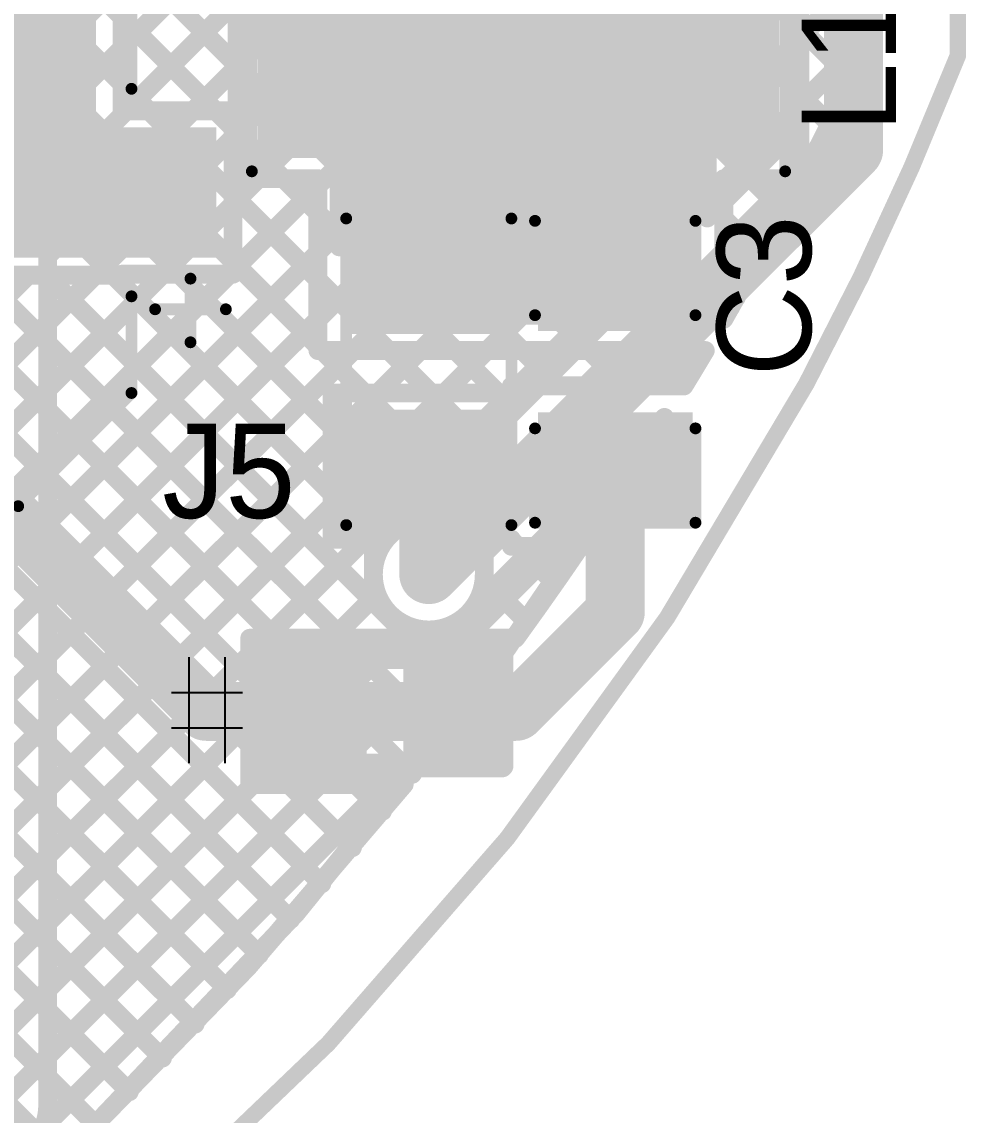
# Model space of a CAD drawing. Header units: millimetres. Extents: x 3.57 to 6.19, y 4.04 to 5.89.
# Drawn here: x 5.5795 to 5.9797, y 4.2928 to 4.7564 of the extents above; entities that cross this region are included whole.
import ezdxf

# ---------------------------------------------------------------- set-up
doc = ezdxf.new("R2010")
doc.units = ezdxf.units.MM
doc.header["$MEASUREMENT"] = 0
for name, color, linetype in [('BottomLayer', 5, 'Continuous'), ('BottomSolder', 6, 'Continuous'), ('Mechanical2', 216, 'Continuous'), ('MultiLayer', 9, 'Continuous'), ('TopLayer', 1, 'Continuous'), ('TopOverlay', 2, 'Continuous'), ('TopPaste', 8, 'Continuous'), ('TopSolder', 216, 'Continuous'), ('ViaHoleLayer', 16, 'Continuous')]:
    doc.layers.add(name, color=color, linetype=linetype)

# ---------------------------------------------------------------- blocks, each defined once
blk = doc.blocks.new('BLM18AG121SN1D_35')
at = {"layer": 'TopLayer'}
for points in [[(-0.01575, -0.01701), (0.01575, -0.01701), (-0.01575, 0.01701), (0.01575, 0.01701)], [(0.03937, -0.01701), (0.07087, -0.01701), (0.03937, 0.01701), (0.07087, 0.01701)]]:
    blk.add_solid(points, dxfattribs=at)
at = {"layer": 'TopOverlay', "const_width": 0.01}
for points in [[(-0.022, -0.023), (-0.022, 0.023)], [(-0.022, 0.023), (0.077, 0.023)], [(0.077, -0.023), (0.077, 0.023)], [(-0.022, -0.023), (0.077, -0.023)]]:
    blk.add_lwpolyline(points, dxfattribs=at)
at = {"layer": 'TopOverlay', "const_width": 0.005}
for points in [[(-0.0245, 0.023, 1), (-0.0195, 0.023, 1)], [(-0.0245, 0.023, 1), (-0.0195, 0.023, 1)], [(0.0745, 0.023, 1), (0.0795, 0.023, 1)], [(0.0745, 0.023, 1), (0.0795, 0.023, 1)], [(-0.0245, -0.023, 1), (-0.0195, -0.023, 1)], [(-0.0245, -0.023, 1), (-0.0195, -0.023, 1)], [(0.0745, -0.023, 1), (0.0795, -0.023, 1)], [(0.0745, -0.023, 1), (0.0795, -0.023, 1)]]:
    blk.add_lwpolyline(points, format="xyb", close=True, dxfattribs=at)
at = {"layer": 'TopPaste'}
for points in [[(-0.01575, -0.01701), (0.01575, -0.01701), (-0.01575, 0.01701), (0.01575, 0.01701)], [(0.03937, -0.01701), (0.07087, -0.01701), (0.03937, 0.01701), (0.07087, 0.01701)]]:
    blk.add_solid(points, dxfattribs=at)
at = {"layer": 'TopSolder'}
for points in [[(-0.01975, -0.02101), (0.01975, -0.02101), (-0.01975, 0.02101), (0.01975, 0.02101)], [(0.03537, -0.02101), (0.07487, -0.02101), (0.03537, 0.02101), (0.07487, 0.02101)]]:
    blk.add_solid(points, dxfattribs=at)
blk = doc.blocks.new('CD54_4R7M_46')
at = {"layer": 'TopLayer'}
for points in [[(-0.11811, -0.10827), (-0.03346, -0.10827), (-0.11811, 0.10827), (-0.03346, 0.10827)], [(0.03346, -0.10827), (0.11811, -0.10827), (0.03346, 0.10827), (0.11811, 0.10827)]]:
    blk.add_solid(points, dxfattribs=at)
at = {"layer": 'TopOverlay', "const_width": 0.005}
for points in [[(0.126, 0.113), (-0.122, 0.113)], [(0.126, -0.113), (-0.122, -0.113)]]:
    blk.add_lwpolyline(points, dxfattribs=at)
at = {"layer": 'TopOverlay', "const_width": 0.0025}
for points in [[(-0.12325, 0.113, 1), (-0.12075, 0.113, 1)], [(0.12475, 0.113, 1), (0.12725, 0.113, 1)], [(-0.12325, -0.113, 1), (-0.12075, -0.113, 1)], [(0.12475, -0.113, 1), (0.12725, -0.113, 1)]]:
    blk.add_lwpolyline(points, format="xyb", close=True, dxfattribs=at)
at = {"layer": 'TopPaste'}
for points in [[(-0.11811, -0.10827), (-0.03346, -0.10827), (-0.11811, 0.10827), (-0.03346, 0.10827)], [(0.03346, -0.10827), (0.11811, -0.10827), (0.03346, 0.10827), (0.11811, 0.10827)]]:
    blk.add_solid(points, dxfattribs=at)
at = {"layer": 'TopSolder'}
for points in [[(-0.12028, -0.11043), (-0.0313, -0.11043), (-0.12028, 0.11043), (-0.0313, 0.11043)], [(0.0313, -0.11043), (0.12028, -0.11043), (0.0313, 0.11043), (0.12028, 0.11043)]]:
    blk.add_solid(points, dxfattribs=at)
blk = doc.blocks.new('SMD_PAD_47')
at = {"layer": 'TopLayer'}
for points in [[(-0.06, -0.03), (-0.02, -0.03), (-0.06, 0.03), (-0.02, 0.03)], [(0.02, -0.03), (0.06, -0.03), (0.02, 0.03), (0.06, 0.03)]]:
    blk.add_solid(points, dxfattribs=at)
at = {"layer": 'TopOverlay', "const_width": 0.005}
for points in [[(-0.065, -0.035), (-0.065, 0.035)], [(0.065, 0.035), (-0.065, 0.035)], [(0.065, -0.035), (0.065, 0.035)], [(0.065, -0.035), (-0.065, -0.035)]]:
    blk.add_lwpolyline(points, dxfattribs=at)
at = {"layer": 'TopOverlay', "const_width": 0.0025}
for points in [[(-0.06625, 0.035, 1), (-0.06375, 0.035, 1)], [(-0.06625, 0.035, 1), (-0.06375, 0.035, 1)], [(0.06375, 0.035, 1), (0.06625, 0.035, 1)], [(0.06375, 0.035, 1), (0.06625, 0.035, 1)], [(-0.06625, -0.035, 1), (-0.06375, -0.035, 1)], [(-0.06625, -0.035, 1), (-0.06375, -0.035, 1)], [(0.06375, -0.035, 1), (0.06625, -0.035, 1)], [(0.06375, -0.035, 1), (0.06625, -0.035, 1)]]:
    blk.add_lwpolyline(points, format="xyb", close=True, dxfattribs=at)
at = {"layer": 'TopPaste'}
for points in [[(-0.06, -0.03), (-0.02, -0.03), (-0.06, 0.03), (-0.02, 0.03)], [(0.02, -0.03), (0.06, -0.03), (0.02, 0.03), (0.06, 0.03)]]:
    blk.add_solid(points, dxfattribs=at)
at = {"layer": 'TopSolder'}
for points in [[(-0.064, -0.034), (-0.016, -0.034), (-0.064, 0.034), (-0.016, 0.034)], [(0.016, -0.034), (0.064, -0.034), (0.016, 0.034), (0.064, 0.034)]]:
    blk.add_solid(points, dxfattribs=at)
blk = doc.blocks.new('RVT1C221M0607_79')
at = {"layer": 'TopLayer'}
for points in [[(-0.17402, -0.02362), (-0.03622, -0.02362), (-0.17402, 0.02362), (-0.03622, 0.02362)], [(0.03622, -0.02362), (0.17402, -0.02362), (0.03622, 0.02362), (0.17402, 0.02362)]]:
    blk.add_solid(points, dxfattribs=at)
at = {"layer": 'TopOverlay', "const_width": 0.005}
for points in [[(-0.094, 0.133), (-0.142, 0.085)], [(0, 0.133), (-0.094, 0.133)], [(0.133, 0.133), (0, 0.133)], [(0.133, 0.133), (0.133, 0.042)], [(-0.142, 0.085), (-0.142, 0.044)], [(-0.167, 0.0635), (-0.167, 0.0365)], [(-0.152, 0.0495), (-0.182, 0.0495)], [(-0.142, -0.044), (-0.142, -0.08)], [(0.133, -0.042), (0.133, -0.133)], [(-0.089, -0.133), (-0.142, -0.08)], [(0, -0.133), (-0.089, -0.133)], [(0.133, -0.133), (0, -0.133)]]:
    blk.add_lwpolyline(points, dxfattribs=at)
at = {"layer": 'TopOverlay', "const_width": 0.0025}
for points in [[(-0.09525, 0.133, 1), (-0.09275, 0.133, 1)], [(-0.09525, 0.133, 1), (-0.09275, 0.133, 1)], [(-0.00125, 0.133, 1), (0.00125, 0.133, 1)], [(-0.00125, 0.133, 1), (0.00125, 0.133, 1)], [(0.13175, 0.133, 1), (0.13425, 0.133, 1)], [(0.13175, 0.133, 1), (0.13425, 0.133, 1)], [(-0.14325, 0.085, 1), (-0.14075, 0.085, 1)], [(-0.14325, 0.085, 1), (-0.14075, 0.085, 1)], [(-0.16825, 0.0635, 1), (-0.16575, 0.0635, 1)], [(-0.18325, 0.0495, 1), (-0.18075, 0.0495, 1)], [(-0.15325, 0.0495, 1), (-0.15075, 0.0495, 1)], [(-0.14325, 0.044, 1), (-0.14075, 0.044, 1)], [(0.13175, 0.042, 1), (0.13425, 0.042, 1)], [(-0.16825, 0.0365, 1), (-0.16575, 0.0365, 1)], [(-0.14325, -0.044, 1), (-0.14075, -0.044, 1)], [(0.13175, -0.042, 1), (0.13425, -0.042, 1)], [(-0.14325, -0.08, 1), (-0.14075, -0.08, 1)], [(-0.14325, -0.08, 1), (-0.14075, -0.08, 1)], [(-0.09025, -0.133, 1), (-0.08775, -0.133, 1)], [(-0.09025, -0.133, 1), (-0.08775, -0.133, 1)], [(-0.00125, -0.133, 1), (0.00125, -0.133, 1)], [(-0.00125, -0.133, 1), (0.00125, -0.133, 1)], [(0.13175, -0.133, 1), (0.13425, -0.133, 1)], [(0.13175, -0.133, 1), (0.13425, -0.133, 1)]]:
    blk.add_lwpolyline(points, format="xyb", close=True, dxfattribs=at)
at = {"layer": 'TopPaste'}
for points in [[(-0.17402, -0.02362), (-0.03622, -0.02362), (-0.17402, 0.02362), (-0.03622, 0.02362)], [(0.03622, -0.02362), (0.17402, -0.02362), (0.03622, 0.02362), (0.17402, 0.02362)]]:
    blk.add_solid(points, dxfattribs=at)
at = {"layer": 'TopSolder'}
for points in [[(-0.17802, -0.02762), (-0.03222, -0.02762), (-0.17802, 0.02762), (-0.03222, 0.02762)], [(0.03222, -0.02762), (0.17802, -0.02762), (0.03222, 0.02762), (0.17802, 0.02762)]]:
    blk.add_solid(points, dxfattribs=at)
blk = doc.blocks.new('C__0805_84')
at = {"layer": 'TopLayer'}
for points in [[(-0.06, -0.03), (-0.02, -0.03), (-0.06, 0.03), (-0.02, 0.03)], [(0.02, -0.03), (0.06, -0.03), (0.02, 0.03), (0.06, 0.03)]]:
    blk.add_solid(points, dxfattribs=at)
at = {"layer": 'TopOverlay', "const_width": 0.005}
for points in [[(-0.064, -0.034), (-0.064, 0.034)], [(-0.024, 0.034), (-0.064, 0.034)], [(0.064, 0.034), (0.024, 0.034)], [(0.064, -0.034), (0.064, 0.034)], [(-0.024, -0.034), (-0.064, -0.034)], [(0.064, -0.034), (0.024, -0.034)]]:
    blk.add_lwpolyline(points, dxfattribs=at)
at = {"layer": 'TopOverlay', "const_width": 0.0025}
for points in [[(-0.06525, 0.034, 1), (-0.06275, 0.034, 1)], [(-0.06525, 0.034, 1), (-0.06275, 0.034, 1)], [(-0.02525, 0.034, 1), (-0.02275, 0.034, 1)], [(0.02275, 0.034, 1), (0.02525, 0.034, 1)], [(0.06275, 0.034, 1), (0.06525, 0.034, 1)], [(0.06275, 0.034, 1), (0.06525, 0.034, 1)], [(-0.06525, -0.034, 1), (-0.06275, -0.034, 1)], [(-0.06525, -0.034, 1), (-0.06275, -0.034, 1)], [(-0.02525, -0.034, 1), (-0.02275, -0.034, 1)], [(0.02275, -0.034, 1), (0.02525, -0.034, 1)], [(0.06275, -0.034, 1), (0.06525, -0.034, 1)], [(0.06275, -0.034, 1), (0.06525, -0.034, 1)]]:
    blk.add_lwpolyline(points, format="xyb", close=True, dxfattribs=at)
at = {"layer": 'TopPaste'}
for points in [[(-0.06, -0.03), (-0.02, -0.03), (-0.06, 0.03), (-0.02, 0.03)], [(0.02, -0.03), (0.06, -0.03), (0.02, 0.03), (0.06, 0.03)]]:
    blk.add_solid(points, dxfattribs=at)
at = {"layer": 'TopSolder'}
for points in [[(-0.06276, -0.03276), (-0.01724, -0.03276), (-0.06276, 0.03276), (-0.01724, 0.03276)], [(0.01724, -0.03276), (0.06276, -0.03276), (0.01724, 0.03276), (0.06276, 0.03276)]]:
    blk.add_solid(points, dxfattribs=at)

msp = doc.modelspace()

# ---------------------------------------------------------------- linework, layer by layer
at = {"layer": 'BottomLayer'}
for points, const_width in [([(5.714, 4.661), (5.714, 5.069)], 0.008), ([(5.87, 4.67323), (5.87, 5.069)], 0.008), ([(5.80867, 4.687), (5.80867, 5.03033)], 0.025), ([(5.5905, 4.74197), (5.714, 4.86547)], 0.008), ([(5.932, 4.702), (5.932, 4.839)], 0.025), ([(5.5905, 4.71369), (5.714, 4.83719)], 0.008), ([(5.9085, 4.71173), (5.9085, 4.839)], 0.008), ([(5.633, 4.83218), (5.714, 4.75118)], 0.008), ([(5.5905, 4.29693), (5.5905, 4.816)], 0.008), ([(5.59261, 4.816), (5.714, 4.69461)], 0.008), ([(5.6209, 4.816), (5.714, 4.7229)], 0.008), ([(5.5905, 4.6854), (5.714, 4.8089)], 0.008), ([(5.5905, 4.78983), (5.714, 4.66633)], 0.008), ([(5.87, 4.79317), (5.9085, 4.75467)], 0.008), ([(5.5905, 4.65712), (5.714, 4.78062)], 0.008), ([(5.87, 4.73863), (5.9085, 4.77713)], 0.008), ([(5.87, 4.76489), (5.9085, 4.72639)], 0.008), ([(5.5905, 4.76154), (5.7744, 4.57764)], 0.008), ([(5.5905, 4.62883), (5.714, 4.75233)], 0.008), ([(5.87, 4.71034), (5.9085, 4.74884)], 0.008), ([(5.87, 4.7366), (5.90168, 4.70492)], 0.008), ([(5.5905, 4.73326), (5.76026, 4.5635)], 0.008), ([(5.5905, 4.60055), (5.714, 4.72405)], 0.008), ([(5.87, 4.68206), (5.9085, 4.72056)], 0.008), ([(5.87, 4.67323), (5.9085, 4.71173)], 0.008), ([(5.752, 4.522), (5.932, 4.702)], 0.025), ([(5.87, 4.70832), (5.88754, 4.69078)], 0.008), ([(5.5905, 4.70498), (5.74612, 4.54935)], 0.008), ([(5.5905, 4.57226), (5.714, 4.69576)], 0.008), ([(5.87, 4.68003), (5.8734, 4.67663)], 0.008), ([(5.5905, 4.67669), (5.73233, 4.53486)], 0.008), ([(5.5905, 4.54398), (5.714, 4.66748)], 0.008), ([(5.714, 4.66633), (5.71933, 4.661)], 0.008), ([(5.5905, 4.40256), (5.84894, 4.661)], 0.008), ([(5.5905, 4.43084), (5.82066, 4.661)], 0.008), ([(5.5905, 4.45913), (5.79237, 4.661)], 0.008), ([(5.5905, 4.48741), (5.76409, 4.661)], 0.008), ([(5.5905, 4.5157), (5.7358, 4.661)], 0.008), ([(5.714, 4.661), (5.85777, 4.661)], 0.008), ([(5.71933, 4.661), (5.78855, 4.59178)], 0.008), ([(5.73538, 4.53862), (5.85777, 4.661)], 0.008), ([(5.74761, 4.661), (5.80269, 4.60592)], 0.008), ([(5.7759, 4.661), (5.81683, 4.62007)], 0.008), ([(5.80418, 4.661), (5.83097, 4.63421)], 0.008), ([(5.83247, 4.661), (5.84512, 4.64835)], 0.008), ([(5.5905, 4.64841), (5.76972, 4.46919)], 0.008), ([(5.5905, 4.62012), (5.75745, 4.45317)], 0.008), ([(5.5905, 4.59184), (5.74501, 4.43733)], 0.008), ([(5.76862, 4.50538), (5.85187, 4.58864)], 0.008), ([(5.83592, 4.57269), (5.8395, 4.56911)], 0.008), ([(5.5905, 4.56355), (5.73239, 4.42166)], 0.008), ([(5.5905, 4.31771), (5.83508, 4.56229)], 0.008), ([(5.82178, 4.55855), (5.82833, 4.552)], 0.008), ([(5.80764, 4.5444), (5.81697, 4.53507)], 0.008), ([(5.5905, 4.53527), (5.71959, 4.40618)], 0.008), ([(5.7935, 4.53026), (5.80543, 4.51833)], 0.008), ([(5.5905, 4.37427), (5.72999, 4.51376)], 0.008), ([(5.77935, 4.51612), (5.79371, 4.50177)], 0.008), ([(5.5905, 4.50699), (5.70661, 4.39087)], 0.008), ([(5.76486, 4.50233), (5.7818, 4.48539)], 0.008), ([(5.5905, 4.34599), (5.74431, 4.4998)], 0.008), ([(5.5905, 4.4787), (5.69346, 4.37574)], 0.008), ([(5.58848, 4.2874), (5.76802, 4.46694)], 0.008), ([(5.5905, 4.45042), (5.68014, 4.36078)], 0.008), ([(5.5905, 4.42213), (5.66663, 4.346)], 0.008), ([(5.5905, 4.39385), (5.65296, 4.33139)], 0.008), ([(5.5905, 4.36557), (5.6391, 4.31696)], 0.008), ([(5.5905, 4.33728), (5.62508, 4.3027)], 0.008), ([(5.5905, 4.309), (5.61088, 4.28862)], 0.008)]:
    msp.add_lwpolyline(points, dxfattribs=dict(at, const_width=const_width))
for points, const_width in [([(5.9065, 4.75467, 1), (5.9105, 4.75467, 1)], 0.004), ([(5.712, 4.75233, 1), (5.716, 4.75233, 1)], 0.004), ([(5.712, 4.75118, 1), (5.716, 4.75118, 1)], 0.004), ([(5.9065, 4.74884, 1), (5.9105, 4.74884, 1)], 0.004), ([(5.5885, 4.74197, 1), (5.5925, 4.74197, 1)], 0.004), ([(5.868, 4.73863, 1), (5.872, 4.73863, 1)], 0.004), ([(5.868, 4.7366, 1), (5.872, 4.7366, 1)], 0.004), ([(5.5885, 4.73326, 1), (5.5925, 4.73326, 1)], 0.004), ([(5.9065, 4.72639, 1), (5.9105, 4.72639, 1)], 0.004), ([(5.712, 4.72405, 1), (5.716, 4.72405, 1)], 0.004), ([(5.712, 4.7229, 1), (5.716, 4.7229, 1)], 0.004), ([(5.9065, 4.72056, 1), (5.9105, 4.72056, 1)], 0.004), ([(5.5885, 4.71369, 1), (5.5925, 4.71369, 1)], 0.004), ([(5.9065, 4.71173, 1), (5.9105, 4.71173, 1)], 0.004), ([(5.9065, 4.71173, 1), (5.9105, 4.71173, 1)], 0.004), ([(5.868, 4.71034, 1), (5.872, 4.71034, 1)], 0.004), ([(5.868, 4.70832, 1), (5.872, 4.70832, 1)], 0.004), ([(5.92575, 4.702, 1), (5.93825, 4.702, 1)], 0.0125), ([(5.92575, 4.702, 1), (5.93825, 4.702, 1)], 0.0125), ([(5.5885, 4.70498, 1), (5.5925, 4.70498, 1)], 0.004), ([(5.89968, 4.70492, 1), (5.90368, 4.70492, 1)], 0.004), ([(5.712, 4.69576, 1), (5.716, 4.69576, 1)], 0.004), ([(5.712, 4.69461, 1), (5.716, 4.69461, 1)], 0.004), ([(5.74009, 4.687, 1), (5.75191, 4.687, 1)], 0.01181), ([(5.77143, 4.687, 1), (5.78324, 4.687, 1)], 0.01181), ([(5.80242, 4.687, 1), (5.81492, 4.687, 1)], 0.0125), ([(5.80276, 4.687, 1), (5.81457, 4.687, 1)], 0.01181), ([(5.83409, 4.687, 1), (5.84591, 4.687, 1)], 0.01181), ([(5.88554, 4.69078, 1), (5.88954, 4.69078, 1)], 0.004), ([(5.5885, 4.6854, 1), (5.5925, 4.6854, 1)], 0.004), ([(5.868, 4.68206, 1), (5.872, 4.68206, 1)], 0.004), ([(5.868, 4.68003, 1), (5.872, 4.68003, 1)], 0.004), ([(5.5885, 4.67669, 1), (5.5925, 4.67669, 1)], 0.004), ([(5.8714, 4.67663, 1), (5.8754, 4.67663, 1)], 0.004), ([(5.868, 4.67323, 1), (5.872, 4.67323, 1)], 0.004), ([(5.868, 4.67323, 1), (5.872, 4.67323, 1)], 0.004), ([(5.712, 4.66748, 1), (5.716, 4.66748, 1)], 0.004), ([(5.712, 4.66633, 1), (5.716, 4.66633, 1)], 0.004), ([(5.712, 4.66633, 1), (5.716, 4.66633, 1)], 0.004), ([(5.712, 4.661, 1), (5.716, 4.661, 1)], 0.004), ([(5.712, 4.661, 1), (5.716, 4.661, 1)], 0.004), ([(5.71733, 4.661, 1), (5.72133, 4.661, 1)], 0.004), ([(5.71733, 4.661, 1), (5.72133, 4.661, 1)], 0.004), ([(5.7338, 4.661, 1), (5.7378, 4.661, 1)], 0.004), ([(5.74561, 4.661, 1), (5.74961, 4.661, 1)], 0.004), ([(5.76209, 4.661, 1), (5.76609, 4.661, 1)], 0.004), ([(5.7739, 4.661, 1), (5.7779, 4.661, 1)], 0.004), ([(5.79037, 4.661, 1), (5.79437, 4.661, 1)], 0.004), ([(5.80218, 4.661, 1), (5.80618, 4.661, 1)], 0.004), ([(5.81866, 4.661, 1), (5.82266, 4.661, 1)], 0.004), ([(5.83047, 4.661, 1), (5.83447, 4.661, 1)], 0.004), ([(5.84694, 4.661, 1), (5.85094, 4.661, 1)], 0.004), ([(5.85577, 4.661, 1), (5.85977, 4.661, 1)], 0.004), ([(5.85577, 4.661, 1), (5.85977, 4.661, 1)], 0.004), ([(5.5885, 4.65712, 1), (5.5925, 4.65712, 1)], 0.004), ([(5.5885, 4.64841, 1), (5.5925, 4.64841, 1)], 0.004), ([(5.84312, 4.64835, 1), (5.84712, 4.64835, 1)], 0.004), ([(5.82897, 4.63421, 1), (5.83297, 4.63421, 1)], 0.004), ([(5.5885, 4.62883, 1), (5.5925, 4.62883, 1)], 0.004), ([(5.5885, 4.62012, 1), (5.5925, 4.62012, 1)], 0.004), ([(5.81483, 4.62007, 1), (5.81883, 4.62007, 1)], 0.004), ([(5.80069, 4.60592, 1), (5.80469, 4.60592, 1)], 0.004), ([(5.5885, 4.60055, 1), (5.5925, 4.60055, 1)], 0.004), ([(5.5885, 4.59184, 1), (5.5925, 4.59184, 1)], 0.004), ([(5.78655, 4.59178, 1), (5.79055, 4.59178, 1)], 0.004), ([(5.84987, 4.58864, 1), (5.85387, 4.58864, 1)], 0.004), ([(5.84987, 4.58864, 1), (5.85387, 4.58864, 1)], 0.004), ([(5.7724, 4.57764, 1), (5.7764, 4.57764, 1)], 0.004), ([(5.5885, 4.57226, 1), (5.5925, 4.57226, 1)], 0.004), ([(5.83392, 4.57269, 1), (5.83792, 4.57269, 1)], 0.004), ([(5.8375, 4.56911, 1), (5.8415, 4.56911, 1)], 0.004), ([(5.5885, 4.56355, 1), (5.5925, 4.56355, 1)], 0.004), ([(5.75826, 4.5635, 1), (5.76226, 4.5635, 1)], 0.004), ([(5.81978, 4.55855, 1), (5.82378, 4.55855, 1)], 0.004), ([(5.83308, 4.56229, 1), (5.83708, 4.56229, 1)], 0.004), ([(5.74412, 4.54935, 1), (5.74812, 4.54935, 1)], 0.004), ([(5.82633, 4.552, 1), (5.83033, 4.552, 1)], 0.004), ([(5.5885, 4.54398, 1), (5.5925, 4.54398, 1)], 0.004), ([(5.80564, 4.5444, 1), (5.80964, 4.5444, 1)], 0.004), ([(5.5885, 4.53527, 1), (5.5925, 4.53527, 1)], 0.004), ([(5.73033, 4.53486, 1), (5.73433, 4.53486, 1)], 0.004), ([(5.73338, 4.53862, 1), (5.73738, 4.53862, 1)], 0.004), ([(5.73338, 4.53862, 1), (5.73738, 4.53862, 1)], 0.004), ([(5.81497, 4.53507, 1), (5.81897, 4.53507, 1)], 0.004), ([(5.74575, 4.522, 1), (5.75825, 4.522, 1)], 0.0125), ([(5.7915, 4.53026, 1), (5.7955, 4.53026, 1)], 0.004), ([(5.74609, 4.522, 1), (5.75791, 4.522, 1)], 0.01181), ([(5.80343, 4.51833, 1), (5.80743, 4.51833, 1)], 0.004), ([(5.5885, 4.5157, 1), (5.5925, 4.5157, 1)], 0.004), ([(5.72799, 4.51376, 1), (5.73199, 4.51376, 1)], 0.004), ([(5.77735, 4.51612, 1), (5.78135, 4.51612, 1)], 0.004), ([(5.5885, 4.50699, 1), (5.5925, 4.50699, 1)], 0.004), ([(5.76286, 4.50233, 1), (5.76686, 4.50233, 1)], 0.004), ([(5.76662, 4.50538, 1), (5.77062, 4.50538, 1)], 0.004), ([(5.76662, 4.50538, 1), (5.77062, 4.50538, 1)], 0.004), ([(5.74231, 4.4998, 1), (5.74631, 4.4998, 1)], 0.004), ([(5.79171, 4.50177, 1), (5.79571, 4.50177, 1)], 0.004), ([(5.5885, 4.48741, 1), (5.5925, 4.48741, 1)], 0.004), ([(5.7798, 4.48539, 1), (5.7838, 4.48539, 1)], 0.004), ([(5.5885, 4.4787, 1), (5.5925, 4.4787, 1)], 0.004), ([(5.76602, 4.46694, 1), (5.77002, 4.46694, 1)], 0.004), ([(5.76772, 4.46919, 1), (5.77172, 4.46919, 1)], 0.004), ([(5.5885, 4.45913, 1), (5.5925, 4.45913, 1)], 0.004), ([(5.75545, 4.45317, 1), (5.75945, 4.45317, 1)], 0.004), ([(5.5885, 4.45042, 1), (5.5925, 4.45042, 1)], 0.004), ([(5.74301, 4.43733, 1), (5.74701, 4.43733, 1)], 0.004), ([(5.5885, 4.43084, 1), (5.5925, 4.43084, 1)], 0.004), ([(5.5885, 4.42213, 1), (5.5925, 4.42213, 1)], 0.004), ([(5.73039, 4.42166, 1), (5.73439, 4.42166, 1)], 0.004), ([(5.71759, 4.40618, 1), (5.72159, 4.40618, 1)], 0.004), ([(5.5885, 4.40256, 1), (5.5925, 4.40256, 1)], 0.004), ([(5.5885, 4.39385, 1), (5.5925, 4.39385, 1)], 0.004), ([(5.70461, 4.39087, 1), (5.70861, 4.39087, 1)], 0.004), ([(5.5885, 4.37427, 1), (5.5925, 4.37427, 1)], 0.004), ([(5.69146, 4.37574, 1), (5.69546, 4.37574, 1)], 0.004), ([(5.5885, 4.36557, 1), (5.5925, 4.36557, 1)], 0.004), ([(5.67814, 4.36078, 1), (5.68214, 4.36078, 1)], 0.004), ([(5.5885, 4.34599, 1), (5.5925, 4.34599, 1)], 0.004), ([(5.66463, 4.346, 1), (5.66863, 4.346, 1)], 0.004), ([(5.5885, 4.33728, 1), (5.5925, 4.33728, 1)], 0.004), ([(5.65096, 4.33139, 1), (5.65496, 4.33139, 1)], 0.004), ([(5.5885, 4.31771, 1), (5.5925, 4.31771, 1)], 0.004), ([(5.6371, 4.31696, 1), (5.6411, 4.31696, 1)], 0.004), ([(5.5885, 4.309, 1), (5.5925, 4.309, 1)], 0.004), ([(5.62308, 4.3027, 1), (5.62708, 4.3027, 1)], 0.004), ([(5.5885, 4.29693, 1), (5.5925, 4.29693, 1)], 0.004), ([(5.5885, 4.29693, 1), (5.5925, 4.29693, 1)], 0.004), ([(5.5885, 4.29693, 1), (5.5925, 4.29693, 1)], 0.004)]:
    msp.add_lwpolyline(points, format="xyb", close=True, dxfattribs=dict(at, const_width=const_width))
at = {"layer": 'BottomLayer', "const_width": 0.008}
for points in [[(5.85187, 4.58864, -0.080996), (5.50819, 4.19628)], [(5.76862, 4.50538, -1), (5.73538, 4.53862)], [(5.5905, 4.29693, -0.199188), (5.5836, 4.2803)], [(5.5905, 4.29693, -0.198912), (5.58362, 4.28032)]]:
    msp.add_lwpolyline(points, format="xyb", dxfattribs=at)
at = {"layer": 'BottomLayer'}
msp.add_solid([(5.725, 4.672), (5.859, 4.672), (5.725, 5.131), (5.859, 5.131)], dxfattribs=at)
at = {"layer": 'BottomSolder', "const_width": 0.00991}
for points in [[(5.74105, 4.687, 1), (5.75095, 4.687, 1)], [(5.77238, 4.687, 1), (5.78229, 4.687, 1)], [(5.80371, 4.687, 1), (5.81362, 4.687, 1)], [(5.83505, 4.687, 1), (5.84495, 4.687, 1)], [(5.74705, 4.522, 1), (5.75695, 4.522, 1)]]:
    msp.add_lwpolyline(points, format="xyb", close=True, dxfattribs=at)
at = {"layer": 'Mechanical2', "const_width": 0.007}
msp.add_lwpolyline([(5.97619, 4.74206), (5.97619, 5.77356)], dxfattribs=at)
for points in [[(5.97619, 4.74206, -0.029725), (5.91203, 4.60298)], [(5.91203, 4.60298, -0.090281), (5.62598, 4.24324)]]:
    msp.add_lwpolyline(points, format="xyb", dxfattribs=at)
at = {"layer": 'Mechanical2', "const_width": 0.0035}
for points in [[(5.97444, 4.74206, 1), (5.97794, 4.74206, 1)], [(5.97444, 4.74206, 1), (5.97794, 4.74206, 1)], [(5.91028, 4.60298, 1), (5.91378, 4.60298, 1)], [(5.91028, 4.60298, 1), (5.91378, 4.60298, 1)]]:
    msp.add_lwpolyline(points, format="xyb", close=True, dxfattribs=at)
at = {"layer": 'MultiLayer', "const_width": 0.01181}
for points in [[(5.74009, 4.687, 1), (5.75191, 4.687, 1)], [(5.77143, 4.687, 1), (5.78324, 4.687, 1)], [(5.80276, 4.687, 1), (5.81457, 4.687, 1)], [(5.83409, 4.687, 1), (5.84591, 4.687, 1)], [(5.74609, 4.522, 1), (5.75791, 4.522, 1)]]:
    msp.add_lwpolyline(points, format="xyb", close=True, dxfattribs=at)
at = {"layer": 'TopLayer'}
for points, const_width in [([(5.622, 4.71862), (5.622, 4.884)], 0.008), ([(5.93734, 4.74399), (5.93734, 4.81612)], 0.008), ([(5.67073, 4.68989), (5.67073, 4.79654)], 0.008), ([(5.90927, 4.68989), (5.90927, 4.79654)], 0.008), ([(5.622, 4.74519), (5.67073, 4.79392)], 0.008), ([(5.622, 4.78661), (5.67073, 4.73788)], 0.008), ([(5.90927, 4.78219), (5.93734, 4.75411)], 0.008), ([(5.90927, 4.74961), (5.93734, 4.77769)], 0.008), ([(5.62372, 4.71862), (5.67073, 4.76563)], 0.008), ([(5.16967, 4.75811), (5.62508, 4.3027)], 0.008), ([(5.622, 4.75833), (5.66171, 4.71862)], 0.008), ([(5.90927, 4.7539), (5.9314, 4.73177)], 0.008), ([(5.90927, 4.72133), (5.93734, 4.7494)], 0.008), ([(5.652, 4.71862), (5.67073, 4.73735)], 0.008), ([(5.622, 4.73004), (5.63342, 4.71862)], 0.008), ([(5.90927, 4.72562), (5.92198, 4.7129)], 0.008), ([(5.622, 4.71862), (5.66902, 4.71862)], 0.008), ([(5.66902, 4.64938), (5.66902, 4.71862)], 0.008), ([(5.90927, 4.69304), (5.91443, 4.6982)], 0.008), ([(5.90927, 4.69733), (5.91236, 4.69424)], 0.008), ([(5.43762, 4.684), (5.65762, 4.464)], 0.025), ([(5.90611, 4.68989), (5.90927, 4.69304)], 0.008), ([(5.46178, 4.69228), (5.67613, 4.47792)], 0.008), ([(5.66902, 4.67907), (5.67984, 4.68989)], 0.008), ([(5.67073, 4.68989), (5.705, 4.68989)], 0.008), ([(5.69044, 4.68989), (5.705, 4.67533)], 0.008), ([(5.705, 4.617), (5.705, 4.68989)], 0.008), ([(5.877, 4.66077), (5.90611, 4.68989)], 0.008), ([(5.877, 4.68989), (5.90927, 4.68989)], 0.008), ([(5.877, 4.6303), (5.877, 4.68989)], 0.008), ([(5.88843, 4.68989), (5.90254, 4.67578)], 0.008), ([(5.66902, 4.65078), (5.705, 4.68676)], 0.008), ([(5.66902, 4.68303), (5.705, 4.64704)], 0.008), ([(5.877, 4.67303), (5.89251, 4.65752)], 0.008), ([(5.46178, 4.66399), (5.67613, 4.44964)], 0.008), ([(5.39701, 4.35049), (5.705, 4.65848)], 0.008), ([(5.66902, 4.65474), (5.705, 4.61876)], 0.008), ([(5.30969, 4.64638), (5.6391, 4.31696)], 0.008), ([(5.33797, 4.64638), (5.65296, 4.33139)], 0.008), ([(5.36625, 4.64638), (5.66663, 4.346)], 0.008), ([(5.3925, 4.40255), (5.63933, 4.64938)], 0.008), ([(5.3925, 4.45912), (5.58238, 4.649)], 0.008), ([(5.3925, 4.43083), (5.61067, 4.649)], 0.008), ([(5.39454, 4.64638), (5.68014, 4.36078)], 0.008), ([(5.39701, 4.37877), (5.66761, 4.64938)], 0.008), ([(5.42282, 4.64638), (5.69346, 4.37574)], 0.008), ([(5.45111, 4.64638), (5.70661, 4.39087)], 0.008), ([(5.509, 4.649), (5.622, 4.649)], 0.008), ([(5.53334, 4.649), (5.68733, 4.49501)], 0.008), ([(5.56162, 4.649), (5.71561, 4.49501)], 0.008), ([(5.58991, 4.649), (5.7439, 4.49501)], 0.008), ([(5.61819, 4.649), (5.711, 4.55619)], 0.008), ([(5.622, 4.64938), (5.66902, 4.64938)], 0.008), ([(5.6461, 4.64938), (5.711, 4.58448)], 0.008), ([(5.877, 4.64475), (5.8823, 4.63945)], 0.008), ([(5.877, 4.63249), (5.88003, 4.63552)], 0.008), ([(5.39701, 4.3222), (5.705, 4.6302)], 0.008), ([(5.39701, 4.29392), (5.72009, 4.617)], 0.008), ([(5.705, 4.617), (5.711, 4.617)], 0.008), ([(5.70676, 4.617), (5.72476, 4.599)], 0.008), ([(5.711, 4.617), (5.79, 4.617)], 0.008), ([(5.711, 4.617), (5.79, 4.617)], 0.008), ([(5.73037, 4.599), (5.74837, 4.617)], 0.008), ([(5.73504, 4.617), (5.75304, 4.599)], 0.008), ([(5.75866, 4.599), (5.77666, 4.617)], 0.008), ([(5.76333, 4.617), (5.78133, 4.599)], 0.008), ([(5.78994, 4.602), (5.80494, 4.617)], 0.008), ([(5.79161, 4.617), (5.80661, 4.602)], 0.008), ([(5.793, 4.617), (5.86916, 4.617)], 0.008), ([(5.793, 4.617), (5.86916, 4.617)], 0.008), ([(5.81823, 4.602), (5.83323, 4.617)], 0.008), ([(5.8199, 4.617), (5.8349, 4.602)], 0.008), ([(5.84651, 4.602), (5.86151, 4.617)], 0.008), ([(5.84818, 4.617), (5.86128, 4.6039)], 0.008), ([(5.787, 4.602), (5.86012, 4.602)], 0.008), ([(5.787, 4.59906), (5.78994, 4.602)], 0.008), ([(5.711, 4.599), (5.787, 4.599)], 0.008), ([(5.711, 4.537), (5.711, 4.599)], 0.008), ([(5.831, 4.568), (5.831, 4.598)], 0.01), ([(5.39, 4.25863), (5.711, 4.57963)], 0.008), ([(5.752, 4.522), (5.752, 4.568)], 0.025), ([(5.831, 4.506), (5.831, 4.568)], 0.025), ([(5.39, 4.23034), (5.711, 4.55134)], 0.008), ([(5.68295, 4.49501), (5.72494, 4.537)], 0.008), ([(5.711, 4.537), (5.7285, 4.537)], 0.008), ([(5.7285, 4.522), (5.7285, 4.537)], 0.008), ([(5.7755, 4.537), (5.787, 4.537)], 0.008), ([(5.7755, 4.522), (5.7755, 4.537)], 0.008), ([(5.7755, 4.53099), (5.78151, 4.537)], 0.008), ([(5.787, 4.53676), (5.78976, 4.534)], 0.008), ([(5.7678, 4.49501), (5.80679, 4.534)], 0.008), ([(5.787, 4.534), (5.81624, 4.534)], 0.008), ([(5.78976, 4.534), (5.80543, 4.51833)], 0.008), ([(5.77542, 4.52006), (5.79371, 4.50177)], 0.008), ([(5.71123, 4.49501), (5.72999, 4.51376)], 0.008), ([(5.789, 4.464), (5.831, 4.506)], 0.025), ([(5.3925, 4.507), (5.61088, 4.28862)], 0.008), ([(5.76486, 4.50233), (5.77218, 4.49501)], 0.008), ([(5.73952, 4.49501), (5.74431, 4.4998)], 0.008), ([(5.67613, 4.49501), (5.73125, 4.49501)], 0.008), ([(5.67613, 4.48819), (5.68295, 4.49501)], 0.008), ([(5.67613, 4.43299), (5.67613, 4.49501)], 0.008), ([(5.73125, 4.49501), (5.73563, 4.49501)], 0.008), ([(5.73125, 4.49501), (5.73563, 4.49501)], 0.008), ([(5.73563, 4.49501), (5.78884, 4.49501)], 0.008), ([(5.70588, 4.464), (5.70588, 4.49101)], 0.01), ([(5.761, 4.464), (5.761, 4.49101)], 0.01), ([(5.39, 4.20206), (5.67613, 4.48819)], 0.008), ([(5.3925, 4.47871), (5.5965, 4.27471)], 0.008), ([(5.65762, 4.464), (5.70588, 4.464)], 0.025), ([(5.70588, 4.464), (5.761, 4.464)], 0.025), ([(5.761, 4.464), (5.789, 4.464)], 0.025), ([(5.68013, 4.464), (5.70588, 4.464)], 0.01), ([(5.70588, 4.43699), (5.70588, 4.464)], 0.01), ([(5.4735, 4.25728), (5.67613, 4.45991)], 0.008), ([(5.50179, 4.25728), (5.6775, 4.43299)], 0.008), ([(5.51946, 4.24666), (5.70579, 4.43299)], 0.008), ([(5.52934, 4.22827), (5.73407, 4.43299)], 0.008), ([(5.67613, 4.43299), (5.73125, 4.43299)], 0.008), ([(5.69278, 4.43299), (5.71959, 4.40618)], 0.008), ([(5.72106, 4.43299), (5.73239, 4.42166)], 0.008), ([(5.73125, 4.43299), (5.73563, 4.43299)], 0.008), ([(5.73125, 4.43299), (5.73563, 4.43299)], 0.008), ([(5.73563, 4.43299), (5.74155, 4.43299)], 0.008)]:
    msp.add_lwpolyline(points, dxfattribs=dict(at, const_width=const_width))
for points, const_width in [([(5.62, 4.75833, 1), (5.624, 4.75833, 1)], 0.004), ([(5.90727, 4.7539, 1), (5.91127, 4.7539, 1)], 0.004), ([(5.93534, 4.75411, 1), (5.93934, 4.75411, 1)], 0.004), ([(5.90727, 4.74961, 1), (5.91127, 4.74961, 1)], 0.004), ([(5.93534, 4.7494, 1), (5.93934, 4.7494, 1)], 0.004), ([(5.62, 4.74519, 1), (5.624, 4.74519, 1)], 0.004), ([(5.93534, 4.74399, 1), (5.93934, 4.74399, 1)], 0.004), ([(5.93534, 4.74399, 1), (5.93934, 4.74399, 1)], 0.004), ([(5.66873, 4.73788, 1), (5.67273, 4.73788, 1)], 0.004), ([(5.66873, 4.73735, 1), (5.67273, 4.73735, 1)], 0.004), ([(5.62, 4.73004, 1), (5.624, 4.73004, 1)], 0.004), ([(5.9294, 4.73177, 1), (5.9334, 4.73177, 1)], 0.004), ([(5.90727, 4.72562, 1), (5.91127, 4.72562, 1)], 0.004), ([(5.90727, 4.72133, 1), (5.91127, 4.72133, 1)], 0.004), ([(5.62, 4.71862, 1), (5.624, 4.71862, 1)], 0.004), ([(5.62, 4.71862, 1), (5.624, 4.71862, 1)], 0.004), ([(5.62172, 4.71862, 1), (5.62572, 4.71862, 1)], 0.004), ([(5.63142, 4.71862, 1), (5.63542, 4.71862, 1)], 0.004), ([(5.65, 4.71862, 1), (5.654, 4.71862, 1)], 0.004), ([(5.65971, 4.71862, 1), (5.66371, 4.71862, 1)], 0.004), ([(5.66702, 4.71862, 1), (5.67102, 4.71862, 1)], 0.004), ([(5.66702, 4.71862, 1), (5.67102, 4.71862, 1)], 0.004), ([(5.91998, 4.7129, 1), (5.92398, 4.7129, 1)], 0.004), ([(5.90727, 4.69733, 1), (5.91127, 4.69733, 1)], 0.004), ([(5.91243, 4.6982, 1), (5.91643, 4.6982, 1)], 0.004), ([(5.74009, 4.687, 1), (5.75191, 4.687, 1)], 0.01181), ([(5.77143, 4.687, 1), (5.78324, 4.687, 1)], 0.01181), ([(5.80276, 4.687, 1), (5.81457, 4.687, 1)], 0.01181), ([(5.83409, 4.687, 1), (5.84591, 4.687, 1)], 0.01181), ([(5.90727, 4.69304, 1), (5.91127, 4.69304, 1)], 0.004), ([(5.90727, 4.69304, 1), (5.91127, 4.69304, 1)], 0.004), ([(5.91036, 4.69424, 1), (5.91436, 4.69424, 1)], 0.004), ([(5.66873, 4.68989, 1), (5.67273, 4.68989, 1)], 0.004), ([(5.66873, 4.68989, 1), (5.67273, 4.68989, 1)], 0.004), ([(5.67784, 4.68989, 1), (5.68184, 4.68989, 1)], 0.004), ([(5.68844, 4.68989, 1), (5.69244, 4.68989, 1)], 0.004), ([(5.703, 4.68989, 1), (5.707, 4.68989, 1)], 0.004), ([(5.703, 4.68989, 1), (5.707, 4.68989, 1)], 0.004), ([(5.875, 4.68989, 1), (5.879, 4.68989, 1)], 0.004), ([(5.875, 4.68989, 1), (5.879, 4.68989, 1)], 0.004), ([(5.88643, 4.68989, 1), (5.89043, 4.68989, 1)], 0.004), ([(5.90412, 4.68989, 1), (5.90811, 4.68989, 1)], 0.004), ([(5.90412, 4.68989, 1), (5.90811, 4.68989, 1)], 0.004), ([(5.90727, 4.68989, 1), (5.91127, 4.68989, 1)], 0.004), ([(5.90727, 4.68989, 1), (5.91127, 4.68989, 1)], 0.004), ([(5.703, 4.68676, 1), (5.707, 4.68676, 1)], 0.004), ([(5.66702, 4.68303, 1), (5.67102, 4.68303, 1)], 0.004), ([(5.66702, 4.67907, 1), (5.67102, 4.67907, 1)], 0.004), ([(5.703, 4.67533, 1), (5.707, 4.67533, 1)], 0.004), ([(5.90054, 4.67578, 1), (5.90454, 4.67578, 1)], 0.004), ([(5.875, 4.67303, 1), (5.879, 4.67303, 1)], 0.004), ([(5.875, 4.66077, 1), (5.879, 4.66077, 1)], 0.004), ([(5.703, 4.65848, 1), (5.707, 4.65848, 1)], 0.004), ([(5.89051, 4.65752, 1), (5.89451, 4.65752, 1)], 0.004), ([(5.66702, 4.65474, 1), (5.67102, 4.65474, 1)], 0.004), ([(5.66702, 4.65078, 1), (5.67102, 4.65078, 1)], 0.004), ([(5.58038, 4.649, 1), (5.58438, 4.649, 1)], 0.004), ([(5.58791, 4.649, 1), (5.59191, 4.649, 1)], 0.004), ([(5.60867, 4.649, 1), (5.61267, 4.649, 1)], 0.004), ([(5.61619, 4.649, 1), (5.62019, 4.649, 1)], 0.004), ([(5.62, 4.64938, 1), (5.624, 4.64938, 1)], 0.004), ([(5.62, 4.649, 1), (5.624, 4.649, 1)], 0.004), ([(5.63733, 4.64938, 1), (5.64133, 4.64938, 1)], 0.004), ([(5.6441, 4.64938, 1), (5.6481, 4.64938, 1)], 0.004), ([(5.66561, 4.64938, 1), (5.66961, 4.64938, 1)], 0.004), ([(5.66702, 4.64938, 1), (5.67102, 4.64938, 1)], 0.004), ([(5.66702, 4.64938, 1), (5.67102, 4.64938, 1)], 0.004), ([(5.703, 4.64704, 1), (5.707, 4.64704, 1)], 0.004), ([(5.875, 4.64475, 1), (5.879, 4.64475, 1)], 0.004), ([(5.8803, 4.63945, 1), (5.8843, 4.63945, 1)], 0.004), ([(5.875, 4.63249, 1), (5.879, 4.63249, 1)], 0.004), ([(5.87803, 4.63552, 1), (5.88203, 4.63552, 1)], 0.004), ([(5.703, 4.6302, 1), (5.707, 4.6302, 1)], 0.004), ([(5.875, 4.6303, 1), (5.879, 4.6303, 1)], 0.004), ([(5.875, 4.6303, 1), (5.879, 4.6303, 1)], 0.004), ([(5.703, 4.61876, 1), (5.707, 4.61876, 1)], 0.004), ([(5.703, 4.617, 1), (5.707, 4.617, 1)], 0.004), ([(5.703, 4.617, 1), (5.707, 4.617, 1)], 0.004), ([(5.70476, 4.617, 1), (5.70876, 4.617, 1)], 0.004), ([(5.709, 4.617, 1), (5.713, 4.617, 1)], 0.004), ([(5.709, 4.617, 1), (5.713, 4.617, 1)], 0.004), ([(5.709, 4.617, 1), (5.713, 4.617, 1)], 0.004), ([(5.71809, 4.617, 1), (5.72209, 4.617, 1)], 0.004), ([(5.73304, 4.617, 1), (5.73704, 4.617, 1)], 0.004), ([(5.74637, 4.617, 1), (5.75037, 4.617, 1)], 0.004), ([(5.76133, 4.617, 1), (5.76533, 4.617, 1)], 0.004), ([(5.77466, 4.617, 1), (5.77866, 4.617, 1)], 0.004), ([(5.788, 4.617, 1), (5.792, 4.617, 1)], 0.004), ([(5.788, 4.617, 1), (5.792, 4.617, 1)], 0.004), ([(5.78961, 4.617, 1), (5.79361, 4.617, 1)], 0.004), ([(5.791, 4.617, 1), (5.795, 4.617, 1)], 0.004), ([(5.791, 4.617, 1), (5.795, 4.617, 1)], 0.004), ([(5.80294, 4.617, 1), (5.80694, 4.617, 1)], 0.004), ([(5.8179, 4.617, 1), (5.8219, 4.617, 1)], 0.004), ([(5.83123, 4.617, 1), (5.83523, 4.617, 1)], 0.004), ([(5.84618, 4.617, 1), (5.85018, 4.617, 1)], 0.004), ([(5.85951, 4.617, 1), (5.86351, 4.617, 1)], 0.004), ([(5.86716, 4.617, 1), (5.87116, 4.617, 1)], 0.004), ([(5.86716, 4.617, 1), (5.87116, 4.617, 1)], 0.004), ([(5.86716, 4.617, 1), (5.87116, 4.617, 1)], 0.004), ([(5.785, 4.602, 1), (5.789, 4.602, 1)], 0.004), ([(5.78794, 4.602, 1), (5.79194, 4.602, 1)], 0.004), ([(5.78794, 4.602, 1), (5.79194, 4.602, 1)], 0.004), ([(5.80461, 4.602, 1), (5.80861, 4.602, 1)], 0.004), ([(5.81623, 4.602, 1), (5.82023, 4.602, 1)], 0.004), ([(5.8329, 4.602, 1), (5.8369, 4.602, 1)], 0.004), ([(5.84451, 4.602, 1), (5.84851, 4.602, 1)], 0.004), ([(5.85812, 4.602, 1), (5.86212, 4.602, 1)], 0.004), ([(5.85812, 4.602, 1), (5.86212, 4.602, 1)], 0.004), ([(5.85928, 4.6039, 1), (5.86328, 4.6039, 1)], 0.004), ([(5.709, 4.599, 1), (5.713, 4.599, 1)], 0.004), ([(5.709, 4.599, 1), (5.713, 4.599, 1)], 0.004), ([(5.72276, 4.599, 1), (5.72676, 4.599, 1)], 0.004), ([(5.72837, 4.599, 1), (5.73237, 4.599, 1)], 0.004), ([(5.75104, 4.599, 1), (5.75504, 4.599, 1)], 0.004), ([(5.75666, 4.599, 1), (5.76066, 4.599, 1)], 0.004), ([(5.77933, 4.599, 1), (5.78333, 4.599, 1)], 0.004), ([(5.785, 4.59906, 1), (5.789, 4.59906, 1)], 0.004), ([(5.785, 4.599, 1), (5.789, 4.599, 1)], 0.004), ([(5.8285, 4.598, 1), (5.8335, 4.598, 1)], 0.005), ([(5.709, 4.58448, 1), (5.713, 4.58448, 1)], 0.004), ([(5.709, 4.57963, 1), (5.713, 4.57963, 1)], 0.004), ([(5.74575, 4.568, 1), (5.75825, 4.568, 1)], 0.0125), ([(5.82475, 4.568, 1), (5.83725, 4.568, 1)], 0.0125), ([(5.8285, 4.568, 1), (5.8335, 4.568, 1)], 0.005), ([(5.709, 4.55619, 1), (5.713, 4.55619, 1)], 0.004), ([(5.709, 4.55134, 1), (5.713, 4.55134, 1)], 0.004), ([(5.709, 4.537, 1), (5.713, 4.537, 1)], 0.004), ([(5.709, 4.537, 1), (5.713, 4.537, 1)], 0.004), ([(5.72294, 4.537, 1), (5.72694, 4.537, 1)], 0.004), ([(5.7265, 4.537, 1), (5.7305, 4.537, 1)], 0.004), ([(5.7265, 4.537, 1), (5.7305, 4.537, 1)], 0.004), ([(5.7735, 4.537, 1), (5.7775, 4.537, 1)], 0.004), ([(5.7735, 4.537, 1), (5.7775, 4.537, 1)], 0.004), ([(5.77951, 4.537, 1), (5.78351, 4.537, 1)], 0.004), ([(5.785, 4.537, 1), (5.789, 4.537, 1)], 0.004), ([(5.785, 4.53676, 1), (5.789, 4.53676, 1)], 0.004), ([(5.74575, 4.522, 1), (5.75825, 4.522, 1)], 0.0125), ([(5.7735, 4.53099, 1), (5.7775, 4.53099, 1)], 0.004), ([(5.785, 4.534, 1), (5.789, 4.534, 1)], 0.004), ([(5.78776, 4.534, 1), (5.79176, 4.534, 1)], 0.004), ([(5.78776, 4.534, 1), (5.79176, 4.534, 1)], 0.004), ([(5.80479, 4.534, 1), (5.80879, 4.534, 1)], 0.004), ([(5.81424, 4.534, 1), (5.81824, 4.534, 1)], 0.004), ([(5.81424, 4.534, 1), (5.81824, 4.534, 1)], 0.004), ([(5.74609, 4.522, 1), (5.75791, 4.522, 1)], 0.01181), ([(5.7265, 4.522, 1), (5.7305, 4.522, 1)], 0.004), ([(5.7265, 4.522, 1), (5.7305, 4.522, 1)], 0.004), ([(5.7735, 4.522, 1), (5.7775, 4.522, 1)], 0.004), ([(5.7735, 4.522, 1), (5.7775, 4.522, 1)], 0.004), ([(5.77342, 4.52006, 1), (5.77742, 4.52006, 1)], 0.004), ([(5.80343, 4.51833, 1), (5.80743, 4.51833, 1)], 0.004), ([(5.72799, 4.51376, 1), (5.73199, 4.51376, 1)], 0.004), ([(5.82475, 4.506, 1), (5.83725, 4.506, 1)], 0.0125), ([(5.82475, 4.506, 1), (5.83725, 4.506, 1)], 0.0125), ([(5.76286, 4.50233, 1), (5.76686, 4.50233, 1)], 0.004), ([(5.74231, 4.4998, 1), (5.74631, 4.4998, 1)], 0.004), ([(5.79171, 4.50177, 1), (5.79571, 4.50177, 1)], 0.004), ([(5.67413, 4.49501, 1), (5.67813, 4.49501, 1)], 0.004), ([(5.67413, 4.49501, 1), (5.67813, 4.49501, 1)], 0.004), ([(5.68095, 4.49501, 1), (5.68495, 4.49501, 1)], 0.004), ([(5.68095, 4.49501, 1), (5.68495, 4.49501, 1)], 0.004), ([(5.68533, 4.49501, 1), (5.68933, 4.49501, 1)], 0.004), ([(5.70923, 4.49501, 1), (5.71323, 4.49501, 1)], 0.004), ([(5.71361, 4.49501, 1), (5.71761, 4.49501, 1)], 0.004), ([(5.72925, 4.49501, 1), (5.73325, 4.49501, 1)], 0.004), ([(5.72925, 4.49501, 1), (5.73325, 4.49501, 1)], 0.004), ([(5.72925, 4.49501, 1), (5.73325, 4.49501, 1)], 0.004), ([(5.73363, 4.49501, 1), (5.73763, 4.49501, 1)], 0.004), ([(5.73363, 4.49501, 1), (5.73763, 4.49501, 1)], 0.004), ([(5.73363, 4.49501, 1), (5.73763, 4.49501, 1)], 0.004), ([(5.73752, 4.49501, 1), (5.74152, 4.49501, 1)], 0.004), ([(5.7419, 4.49501, 1), (5.7459, 4.49501, 1)], 0.004), ([(5.7658, 4.49501, 1), (5.7698, 4.49501, 1)], 0.004), ([(5.77018, 4.49501, 1), (5.77418, 4.49501, 1)], 0.004), ([(5.78684, 4.49501, 1), (5.79084, 4.49501, 1)], 0.004), ([(5.78684, 4.49501, 1), (5.79084, 4.49501, 1)], 0.004), ([(5.70338, 4.49101, 1), (5.70838, 4.49101, 1)], 0.005), ([(5.7585, 4.49101, 1), (5.7635, 4.49101, 1)], 0.005), ([(5.67413, 4.48819, 1), (5.67813, 4.48819, 1)], 0.004), ([(5.67413, 4.48819, 1), (5.67813, 4.48819, 1)], 0.004), ([(5.67413, 4.47792, 1), (5.67813, 4.47792, 1)], 0.004), ([(5.65137, 4.464, 1), (5.66387, 4.464, 1)], 0.0125), ([(5.65137, 4.464, 1), (5.66387, 4.464, 1)], 0.0125), ([(5.69963, 4.464, 1), (5.71213, 4.464, 1)], 0.0125), ([(5.69963, 4.464, 1), (5.71213, 4.464, 1)], 0.0125), ([(5.75475, 4.464, 1), (5.76725, 4.464, 1)], 0.0125), ([(5.75475, 4.464, 1), (5.76725, 4.464, 1)], 0.0125), ([(5.78275, 4.464, 1), (5.79525, 4.464, 1)], 0.0125), ([(5.78275, 4.464, 1), (5.79525, 4.464, 1)], 0.0125), ([(5.67763, 4.464, 1), (5.68263, 4.464, 1)], 0.005), ([(5.70338, 4.464, 1), (5.70838, 4.464, 1)], 0.005), ([(5.70338, 4.464, 1), (5.70838, 4.464, 1)], 0.005), ([(5.70338, 4.464, 1), (5.70838, 4.464, 1)], 0.005), ([(5.7585, 4.464, 1), (5.7635, 4.464, 1)], 0.005), ([(5.67413, 4.45991, 1), (5.67813, 4.45991, 1)], 0.004), ([(5.67413, 4.44964, 1), (5.67813, 4.44964, 1)], 0.004), ([(5.70338, 4.43699, 1), (5.70838, 4.43699, 1)], 0.005), ([(5.67413, 4.43299, 1), (5.67813, 4.43299, 1)], 0.004), ([(5.67413, 4.43299, 1), (5.67813, 4.43299, 1)], 0.004), ([(5.6755, 4.43299, 1), (5.6795, 4.43299, 1)], 0.004), ([(5.69078, 4.43299, 1), (5.69478, 4.43299, 1)], 0.004), ([(5.70379, 4.43299, 1), (5.70779, 4.43299, 1)], 0.004), ([(5.71906, 4.43299, 1), (5.72306, 4.43299, 1)], 0.004), ([(5.72925, 4.43299, 1), (5.73325, 4.43299, 1)], 0.004), ([(5.72925, 4.43299, 1), (5.73325, 4.43299, 1)], 0.004), ([(5.72925, 4.43299, 1), (5.73325, 4.43299, 1)], 0.004), ([(5.73207, 4.43299, 1), (5.73607, 4.43299, 1)], 0.004), ([(5.73363, 4.43299, 1), (5.73763, 4.43299, 1)], 0.004), ([(5.73363, 4.43299, 1), (5.73763, 4.43299, 1)], 0.004), ([(5.73363, 4.43299, 1), (5.73763, 4.43299, 1)], 0.004), ([(5.73955, 4.43299, 1), (5.74355, 4.43299, 1)], 0.004), ([(5.73955, 4.43299, 1), (5.74355, 4.43299, 1)], 0.004), ([(5.73039, 4.42166, 1), (5.73439, 4.42166, 1)], 0.004), ([(5.71759, 4.40618, 1), (5.72159, 4.40618, 1)], 0.004), ([(5.70461, 4.39087, 1), (5.70861, 4.39087, 1)], 0.004), ([(5.69146, 4.37574, 1), (5.69546, 4.37574, 1)], 0.004), ([(5.67814, 4.36078, 1), (5.68214, 4.36078, 1)], 0.004), ([(5.66463, 4.346, 1), (5.66863, 4.346, 1)], 0.004), ([(5.65096, 4.33139, 1), (5.65496, 4.33139, 1)], 0.004), ([(5.6371, 4.31696, 1), (5.6411, 4.31696, 1)], 0.004), ([(5.62308, 4.3027, 1), (5.62708, 4.3027, 1)], 0.004)]:
    msp.add_lwpolyline(points, format="xyb", close=True, dxfattribs=dict(at, const_width=const_width))
at = {"layer": 'TopLayer', "const_width": 0.008}
for points in [[(5.93734, 4.74399, -0.019864), (5.877, 4.6303)], [(5.86916, 4.617, -0.002702), (5.86012, 4.602)], [(5.81624, 4.534, -0.007353), (5.78884, 4.49501)], [(5.7755, 4.522, -1), (5.7285, 4.522)], [(5.74155, 4.43299, -0.047144), (5.52934, 4.21403)]]:
    msp.add_lwpolyline(points, format="xyb", dxfattribs=at)
at = {"layer": 'TopLayer'}
for points in [[(5.52, 4.66), (5.611, 4.66), (5.52, 4.943), (5.611, 4.943)], [(5.716, 4.784), (5.716, 4.628), (5.866, 4.784), (5.866, 4.628)], [(5.739, 4.66982), (5.765, 4.66982), (5.739, 4.74982), (5.765, 4.74982)]]:
    msp.add_solid(points, dxfattribs=at)
at = {"layer": 'TopOverlay'}
for p, q in [((5.6505, 4.442), (5.6505, 4.48699)), ((5.66549, 4.48699), (5.66549, 4.442)), ((5.643, 4.47199), (5.66549, 4.47199)), ((5.66549, 4.47199), (5.67299, 4.47199)), ((5.643, 4.457), (5.67299, 4.457))]:
    msp.add_line(p, q, dxfattribs=at)
at = {"layer": 'TopSolder', "const_width": 0.00991}
for points in [[(5.74105, 4.687, 1), (5.75095, 4.687, 1)], [(5.77238, 4.687, 1), (5.78229, 4.687, 1)], [(5.80371, 4.687, 1), (5.81362, 4.687, 1)], [(5.83505, 4.687, 1), (5.84495, 4.687, 1)], [(5.74705, 4.522, 1), (5.75695, 4.522, 1)]]:
    msp.add_lwpolyline(points, format="xyb", close=True, dxfattribs=at)
at = {"layer": 'ViaHoleLayer', "const_width": 0.00591}
for points in [[(5.74305, 4.687, 1), (5.74895, 4.687, 1)], [(5.77438, 4.687, 1), (5.78029, 4.687, 1)], [(5.80571, 4.687, 1), (5.81162, 4.687, 1)], [(5.83705, 4.687, 1), (5.84295, 4.687, 1)], [(5.74905, 4.522, 1), (5.75495, 4.522, 1)]]:
    msp.add_lwpolyline(points, format="xyb", close=True, dxfattribs=at)

# ---------------------------------------------------------------- block references
for name, p, rotation in [('CD54_4R7M_46', (5.79, 4.819), 270), ('RVT1C221M0607_79', (5.484, 4.684), 180), ('SMD_PAD_47', (5.752, 4.608), 270), ('C__0805_84', (5.831, 4.608), 270), ('BLM18AG121SN1D_35', (5.70588, 4.464), 360)]:
    msp.add_blockref(name, p, dxfattribs=dict(rotation=rotation))

# ---------------------------------------------------------------- texts
at = {"layer": 'TopOverlay'}
for s, p in [('L1', (5.94999, 4.70934)), ('C3', (5.914, 4.606))]:
    msp.add_text(s, height=0.04, rotation=90, dxfattribs=at).set_placement(p)
msp.add_text('J5', height=0.04, dxfattribs=at).set_placement((5.639, 4.546))

doc.saveas('drawing.dxf')
